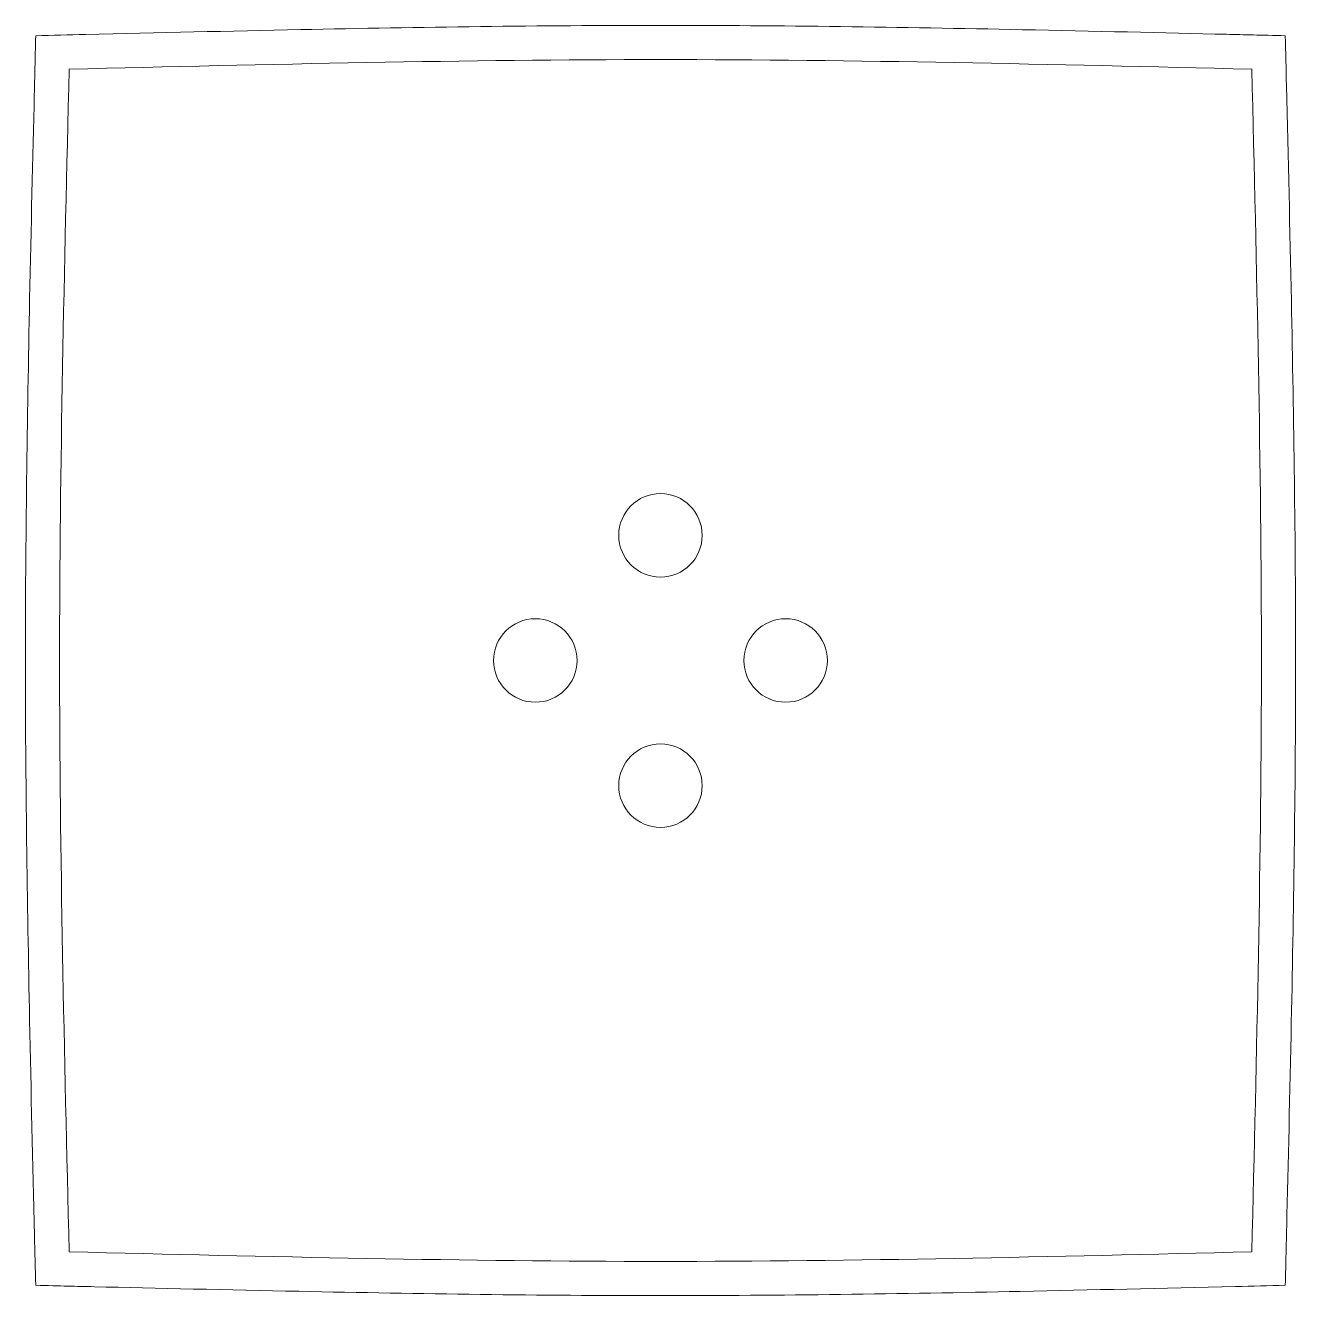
# Model space of a CAD drawing. Header units: millimetres. Extents: x 160 to 388, y 466 to 695.
import ezdxf

# ---------------------------------------------------------------- set-up
doc = ezdxf.new("R2010")
doc.units = ezdxf.units.MM

msp = doc.modelspace()

# ---------------------------------------------------------------- linework, layer by layer
at = {"color": 7, "linetype": 'Continuous', "lineweight": 18}
for centre in [(273.77, 603.11), (251.27, 580.61), (296.27, 580.61), (273.77, 558.11)]:
    msp.add_circle(centre, 7.5, dxfattribs=at)
at = {"color": 5, "linetype": 'Continuous', "lineweight": 0}
for points, knots in [([(161.44, 692.94), (164.43, 693.01), (180.73, 693.4), (206.85, 694.02), (241.39, 694.63), (273.78, 694.87), (306.16, 694.63), (340.08, 694.03), (368.11, 693.37), (381.72, 693.04), (386.1, 692.94)], [0, 0, 0, 0, 0.038779, 0.211743, 0.355878, 0.500009, 0.644145, 0.788273, 0.952991, 1, 1, 1, 1]), ([(161.44, 468.28), (161.37, 471.27), (160.98, 487.57), (160.36, 513.68), (159.76, 548.23), (159.51, 580.61), (159.76, 613), (160.35, 646.92), (161.01, 674.95), (161.34, 688.55), (161.44, 692.94)], [0, 0, 0, 0, 0.038779, 0.211743, 0.355878, 0.500009, 0.644145, 0.788273, 0.952991, 1, 1, 1, 1]), ([(386.1, 692.94), (386.17, 689.95), (386.56, 673.65), (387.18, 647.53), (387.79, 612.99), (388.03, 580.61), (387.79, 548.22), (387.19, 514.3), (386.53, 486.27), (386.21, 472.66), (386.1, 468.28)], [0, 0, 0, 0, 0.038779, 0.211743, 0.355878, 0.500009, 0.644145, 0.788273, 0.952991, 1, 1, 1, 1]), ([(167.46, 686.92), (203.19, 687.78), (238.91, 688.64), (308.63, 688.64), (344.36, 687.78), (380.08, 686.92)], [0, 0, 0, 0, 0.5, 0.5, 1, 1, 1, 1]), ([(167.46, 474.3), (166.6, 510.02), (165.74, 545.75), (165.74, 615.47), (166.6, 651.2), (167.46, 686.92)], [0, 0, 0, 0, 0.5, 0.5, 1, 1, 1, 1]), ([(380.08, 686.92), (380.95, 651.2), (381.81, 615.47), (381.81, 545.75), (380.95, 510.02), (380.08, 474.3)], [0, 0, 0, 0, 0.5, 0.5, 1, 1, 1, 1]), ([(380.08, 474.3), (344.36, 473.44), (308.63, 472.57), (238.91, 472.57), (203.19, 473.44), (167.46, 474.3)], [0, 0, 0, 0, 0.5, 0.5, 1, 1, 1, 1]), ([(386.1, 468.28), (383.12, 468.21), (366.81, 467.82), (340.7, 467.2), (306.16, 466.59), (273.77, 466.35), (241.38, 466.59), (207.46, 467.19), (179.43, 467.85), (165.83, 468.17), (161.44, 468.28)], [0, 0, 0, 0, 0.038779, 0.211743, 0.355878, 0.500009, 0.644145, 0.788273, 0.952991, 1, 1, 1, 1])]:
    msp.add_open_spline(points, degree=3, knots=knots, dxfattribs=at)

doc.saveas('drawing.dxf')
